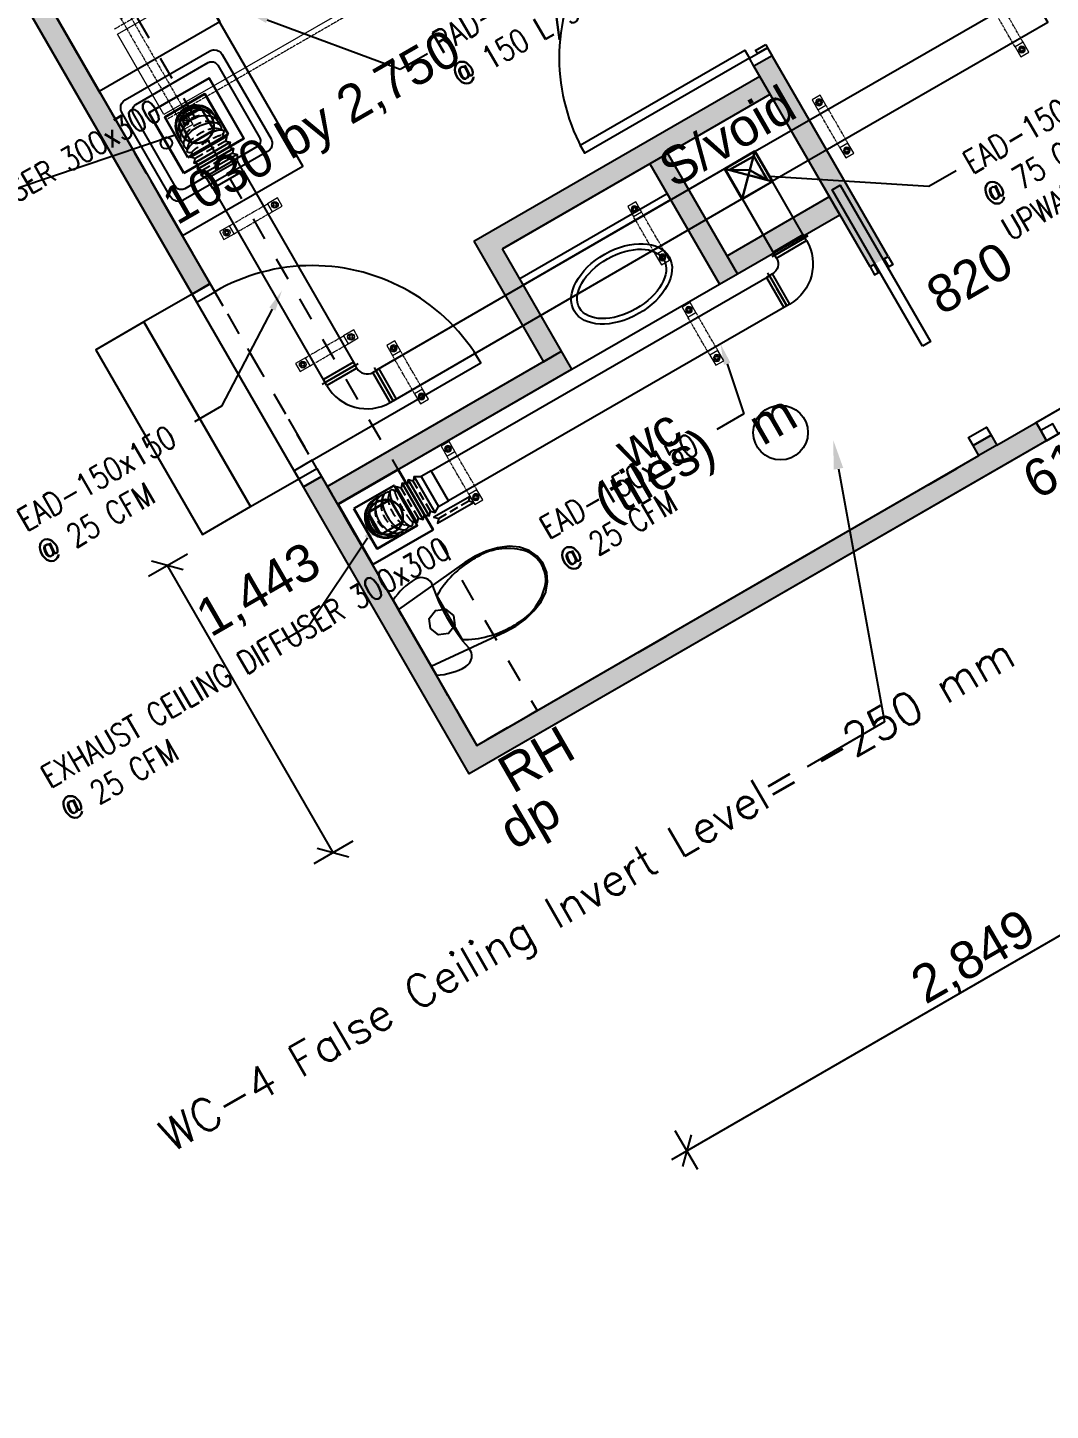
# Model space of a CAD drawing. Header units: millimetres. Extents: x -32670 to 167061, y -51554 to 64441.
# Drawn here: x 9267 to 13677, y 3661 to 9626 of the extents above; entities that cross this region are included whole.
import ezdxf
from ezdxf import colors
from ezdxf.entities.mleader import LeaderData, LeaderLine
from ezdxf.math import Vec2, Vec3

# ---------------------------------------------------------------- set-up
doc = ezdxf.new("R2010")
doc.units = ezdxf.units.MM
for name, pattern in [('CENTER', [16, 10, -2, 2, -2]), ('HIDDEN', [3, 2, -1]), ('HIDDEN2', [1.5, 1, -0.5])]:
    doc.linetypes.add(name, pattern=pattern)
doc.layers.get('0').update_dxf_attribs({"color": 252})
for name, color, linetype, lineweight in [('M-HVAC-EQPM.', 1, 'Continuous', 30), ('M-HVAC-RDFF', 204, 'Continuous', 25), ('M-HVAC-RETN-DUCT', 6, 'Continuous', 9), ('M-HVAC-SHAFT', 34, 'Continuous', 30), ('M-HVAC-SPRT', 8, 'Continuous', 9)]:
    doc.layers.add(name, color=color, linetype=linetype, lineweight=lineweight)
for name, color, linetype in [('M-HVAC-EXHAUST DUCT', 3, 'Continuous'), ('M-HVAC-TEXT', 4, 'Continuous'), ('PDF_Text', 252, 'Continuous')]:
    doc.layers.add(name, color=color, linetype=linetype)
doc.styles.add('18_100', font='romans.shx', dxfattribs={"width": 0.8})
doc.styles.add('PDF Arial', font='arial.ttf')

# ---------------------------------------------------------------- blocks, each defined once
blk = doc.blocks.new('A$C3C9D6D7A')
at = {"layer": 'PDF_Text'}
for points in [[(-30061.4, -280.2), (-27956.4, -3926.2), (-28034.4, -3971.2), (-30139.4, -325.2)], [(-25533.4, -2943), (-25033.1, -3808.8), (-25111, -3853.8), (-25611.4, -2988)], [(-25541.1, -3109.2), (-26696.4, -3776.2), (-26819.3, -3743.3), (-25586.3, -3031.4)], [(-25093.7, -3843.8), (-25050.4, -3818.8), (-25460.4, -3108.7), (-25503.7, -3133.7)], [(-25982.7, -3364.2), (-25682.7, -3883.7), (-25760.6, -3928.7), (-26060.7, -3409.2)], [(-25241, -3628.7), (-25682.7, -3883.7), (-25727.7, -3805.8), (-25286.1, -3550.9)], [(-26696.4, -3776.2), (-26441.4, -4217.9), (-26519.3, -4262.9), (-26819.3, -3743.3)], [(-26396.4, -4295.8), (-27407, -4879.3), (-27452.1, -4801.4), (-26441.4, -4217.9)], [(-26806.3, -5918.2), (-24394.4, -4525.6), (-24349.4, -4603.6), (-26839.3, -6041.1)], [(-24588.2, -4579.8), (-24563.4, -4622.9), (-24641.3, -4667.9), (-24666.2, -4624.8)], [(-27476.4, -4757.7), (-26806.3, -5918.2), (-26839.3, -6041.1), (-27554.3, -4802.7)]]:
    blk.add_hatch(color=256, dxfattribs=at).paths.add_polyline_path(points)
for p, q in [((-25033.3, -3809), (-25533.4, -2943)), ((-26819.3, -3743.3), (-25586.1, -3031.2)), ((-25111, -3853.8), (-25611.4, -2988)), ((-26696.4, -3776.2), (-25541.1, -3109.2)), ((-25241, -3628.7), (-25466, -3239.1)), ((-25682.7, -3883.7), (-25982.7, -3364.2)), ((-25727.7, -3805.8), (-25286, -3550.8)), ((-25682.7, -3883.7), (-25241, -3628.7)), ((-26396.4, -4295.8), (-26621.4, -3906.1)), ((-26396.4, -4295.8), (-25760.6, -3928.7)), ((-27452.1, -4801.4), (-26441.4, -4217.9)), ((-27407, -4879.3), (-26396.4, -4295.8)), ((-27426.5, -6380.1), (-28141.4, -5141.7))]:
    blk.add_line(p, q, dxfattribs=at)
for points in [[(-14080.2, 12618.7), (-10090.6, 5708.7), (-6190.3, 5708.7), (-6190, 4148.7), (-9190, 4148.7), (-16759.1, -221.3), (-17564.1, 1173), (-20075.2, -276.8), (-19270.2, -1671.1), (-26839.3, -6041.1), (-31729.3, 2428.8), (-25433.3, 6063.8), (-26033.3, 7103), (-25955.4, 7148), (-26880.4, 8750.2), (-21979.1, 11580), (-21054.1, 9977.9), (-20976.2, 10022.9), (-20376.1, 8983.6)], [(-29281.1, -1631.8), (-28076.1, -3719), (-27556.5, -3419), (-28761.5, -1331.8)], [(-28215.5, -2277.5), (-27915.5, -2797.1), (-28435.1, -3097.1), (-28735.1, -2577.5)], [(-26361.5, -3328.7), (-25651.4, -2918.7), (-25631.4, -2953.4), (-26341.5, -3363.4)], [(-25553.4, -2908.4), (-25533.4, -2943), (-25611.4, -2988), (-25631.4, -2953.4)], [(-25560.9, -2895.4), (-25553.4, -2908.4), (-25596.7, -2933.4), (-25604.2, -2920.4)], [(-24884.4, -4196.4), (-25274.4, -3520.9), (-25239.7, -3500.9), (-24849.7, -4176.4)], [(-25033.1, -3808.8), (-25013.1, -3843.5), (-25030.4, -3853.5), (-25050.4, -3818.8)], [(-25111, -3853.8), (-25091, -3888.5), (-25073.7, -3878.5), (-25093.7, -3843.8)], [(-28034.4, -3971.2), (-28014.4, -4005.9), (-27936.4, -3960.9), (-27956.4, -3926.2)], [(-27574.4, -4768), (-28034.4, -3971.2), (-28242.2, -4091.2), (-27782.2, -4888)], [(-27782.2, -4888), (-28242.2, -4091.2), (-28450.1, -4211.2), (-27990.1, -5008)], [(-24394.4, -4525.6), (-23866.1, -4220.6), (-23846.1, -4255.3), (-23821.1, -4298.6), (-23846.1, -4255.3), (-23898.1, -4285.3), (-23873.1, -4328.6), (-23821.1, -4298.6), (-24349.4, -4603.6), (-24297.4, -4573.6), (-24322.4, -4530.3), (-24374.4, -4560.3), (-24349.4, -4603.6), (-24374.4, -4560.3)], [(-24666.2, -4624.8), (-24686.2, -4590.1), (-24608.3, -4545.1), (-24588.3, -4579.8)], [(-24641.2, -4668.1), (-24666.2, -4624.8), (-24588.3, -4579.8), (-24563.3, -4623.1)], [(-27496.4, -4723), (-27516.4, -4688.3), (-27594.4, -4733.3), (-27574.4, -4768)], [(-27554.3, -4802.7), (-27574.3, -4768), (-27496.4, -4723), (-27476.4, -4757.7)], [(-26597, -5373.8), (-26560.2, -5338.2), (-26529, -5298.2), (-26509.6, -5257.5), (-26501.4, -5214.6), (-26505, -5172.4), (-26520.2, -5133.8), (-26546.1, -5101.3), (-26580.8, -5077.1), (-26622, -5062.8), (-26667, -5059.2), (-26717.2, -5066.2), (-26766.5, -5080.3), (-26813.7, -5101.3), (-26857.7, -5128.5), (-27144.9, -5331.7), (-27004, -5575.9), (-26684.3, -5428.7), (-26638.8, -5404.2)], [(-26981.1, -5615.5), (-26964.4, -5614.1), (-26948, -5611.8), (-26931.6, -5608.5), (-26915.5, -5604.2), (-26899.7, -5599), (-26884.2, -5592.8), (-26869.1, -5585.8), (-26854.4, -5577.9), (-26845.1, -5571), (-26837.5, -5562.3), (-26832, -5552), (-26828.8, -5540.9), (-26828.3, -5529.3), (-26830.2, -5517.8), (-26834.7, -5507.1), (-26841.3, -5497.6), (-26866.4, -5467.8), (-26889.9, -5436.9), (-26911.8, -5404.8), (-26932, -5371.6), (-26950.6, -5337.4), (-26967.5, -5302.4), (-26982.6, -5266.6), (-26995.8, -5230), (-27000.7, -5219.5), (-27007.8, -5210.3), (-27016.7, -5202.8), (-27027.1, -5197.6), (-27038.3, -5194.7), (-27049.9, -5194.3), (-27061.3, -5196.5), (-27071.9, -5201.2), (-27086.1, -5209.9), (-27099.7, -5219.5), (-27112.8, -5229.9), (-27125.2, -5241), (-27137, -5252.8), (-27148, -5265.2), (-27158.3, -5278.4), (-27167.8, -5292)], [(-26907.4, -5357.4), (-26901.7, -5400.6), (-26928.3, -5435.2), (-26971.5, -5440.9), (-27006.1, -5414.4), (-27011.8, -5371.1), (-26985.3, -5336.5), (-26942, -5330.8)]]:
    blk.add_lwpolyline(points, close=True, dxfattribs=at)
for points in [[(-25965.8, -7704), (-25900.8, -7666.5), (-23411, -6229), (-22882.7, -5924), (-21349.8, -5039), (-20821.5, -4734), (-18331.7, -3296.5), (-15820.6, -1846.7), (-13308.9, -396.6), (-12780.6, -91.6), (-10269.1, 1358.5), (-9740.8, 1663.5), (-8251.3, 2522.9)], [(-30139.4, -325.2), (-28034.4, -3971.2), (-27957, -3926.6), (-28211.4, -3484.6)], [(-28256.4, -3406.7), (-29266.2, -1657.5), (-27023.2, -362.5)], [(-28271.8, -2780), (-28221.8, -2866.6)], [(-28531.1, -2930.8), (-28581.1, -2844.2)], [(-28519.1, -2953), (-28448.6, -3075.2)], [(-28171.8, -2953.2), (-28121.8, -3039.8)], [(-28431.1, -3104.1), (-28481.1, -3017.4)], [(-28071.8, -3126.4), (-28021.8, -3213)], [(-28331.1, -3277.3), (-28381.1, -3190.7)], [(-27547.6, -3193), (-27547.6, -3193)], [(-28342.7, -3258.5), (-28272.2, -3380.7)], [(-27567.3, -3239), (-27567.3, -3239)], [(-27971.8, -3299.6), (-27921.8, -3386.2)], [(-28231.1, -3450.5), (-28281.1, -3363.9)], [(-26060.7, -3409.2), (-26696.4, -3776.2)], [(-26060.7, -3409.2), (-25760.6, -3928.7), (-25682.7, -3883.7)], [(-27871.8, -3472.8), (-27821.8, -3559.4)], [(-28131.1, -3623.7), (-28181.1, -3537.1)], [(-28166.3, -3564), (-27901.7, -4022.3)], [(-25985.7, -3539.1), (-26621.4, -3906.1)], [(-25970.7, -3565), (-26490.5, -3865.2)], [(-26086.6, -3632), (-26606.4, -3932.1)], [(-27771.8, -3646), (-27721.8, -3732.6)], [(-28031.1, -3796.9), (-28081.1, -3710.3)], [(-26819.3, -3743.3), (-26519.3, -4262.9), (-26441.4, -4217.9), (-26696.4, -3776.2)], [(-27671.8, -3819.2), (-27621.8, -3905.8)], [(-27931, -3970.1), (-27981, -3883.5)], [(-27571.8, -3992.4), (-27521.8, -4079)], [(-27831, -4143.3), (-27881, -4056.7)], [(-27471.8, -4165.6), (-27421.8, -4252.2)], [(-27795.9, -4205.6), (-27725.3, -4327.8)], [(-27731.1, -4316.5), (-27781.1, -4229.9)], [(-27371.8, -4338.8), (-27321.8, -4425.4)], [(-24553.3, -4617.4), (-24095.1, -4352.8)], [(-27631.1, -4489.7), (-27681.1, -4403.1)], [(-27619.5, -4511.1), (-27548.9, -4633.3)], [(-24563.3, -4623.1), (-24394.4, -4525.6), (-24374.4, -4560.3), (-24349.4, -4603.6), (-26839.3, -6041.1), (-27554.3, -4802.7), (-27476.4, -4757.7), (-26806.3, -5918.2), (-24641.2, -4668.1)], [(-27271.8, -4512), (-27221.8, -4598.6)], [(-27531.1, -4662.9), (-27581.1, -4576.3)], [(-27171.8, -4685.2), (-27121.8, -4771.8)], [(-27431.1, -4836.1), (-27481.1, -4749.5)], [(-24858.8, -4793.8), (-24736.6, -4723.2)], [(-27071.8, -4858.4), (-27021.8, -4945)], [(-27331.1, -5009.3), (-27381.1, -4922.7)], [(-25164.4, -4970.2), (-25042.2, -4899.6)], [(-26971.8, -5031.6), (-26921.8, -5118.2)], [(-28222.6, -5188.6), (-28054.8, -5091.7)], [(-28073.1, -5160), (-28209.7, -5123.4)], [(-27231.1, -5182.5), (-27281.1, -5095.9)], [(-25805.9, -5340.6), (-25347.7, -5076)], [(-26871.8, -5204.8), (-26821.8, -5291.4)], [(-27131.1, -5355.7), (-27181.1, -5269.1)], [(-26771.8, -5378), (-26721.8, -5464.6)], [(-27031.1, -5528.9), (-27081.1, -5442.3)], [(-27072.7, -5458.2), (-27002.1, -5580.4)], [(-26111.5, -5517), (-25989.3, -5446.4)], [(-26671.8, -5551.2), (-26621.8, -5637.8)], [(-26931.1, -5702.1), (-26981.1, -5615.5)], [(-26417, -5693.4), (-26294.8, -5622.8)], [(-26571.8, -5724.4), (-26546.5, -5768.2), (-26589.3, -5792.9)], [(-26896.3, -5763.7), (-26806.9, -5918.5), (-26600.3, -5799.2)], [(-26831.1, -5875.3), (-26881.1, -5788.7)], [(-26675.9, -5842.9), (-26762.5, -5892.9)], [(-27507.7, -6427), (-27339.9, -6330.1)], [(-27494.8, -6361.8), (-27358.2, -6398.4)], [(-25854, -7747.7), (-25950.8, -7579.9)], [(-25882.5, -7598.2), (-25919.1, -7734.8)]]:
    blk.add_lwpolyline(points, dxfattribs=at)
for points in [[(-27694.3, -3301.6, -0.130995), (-27689, -3321.6, -0.26909), (-27709, -3356.2), (-28072.7, -3566.2, -0.134321), (-28092.7, -3571.6, -0.26909), (-28127.3, -3551.6), (-28337.3, -3187.9, -0.130826), (-28342.7, -3167.9, -0.267572), (-28322.7, -3133.2), (-27959, -2923.2, -0.130995), (-27939, -2917.9, -0.267572), (-27904.3, -2937.9)], [(-27744, -3295.6, -0.133251), (-27739.9, -3310.6, -0.265289), (-27754.9, -3336.6), (-28066.7, -3516.6, -0.130083), (-28081.7, -3520.6, -0.267453), (-28107.7, -3505.6), (-28287.7, -3193.9, -0.128841), (-28291.7, -3178.9, -0.269952), (-28276.7, -3152.9), (-27964.9, -2972.9, -0.135998), (-27949.9, -2968.9, -0.26948), (-27924, -2983.9)]]:
    blk.add_lwpolyline(points, format="xyb", close=True, dxfattribs=at)
for points in [[(-27516.4, -4688.3), (-26789, -4268.3, 0.26799), (-27516.4, -3848.3, 0.131626), (-27936.4, -3960.9)], [(-26591.5, -5081.3, 0.214439), (-26801.1, -5102.6, 0.015613), (-26813.4, -5110.2, 0.007499), (-26822.1, -5115.1, 0.133041), (-26979, -5272.9), (-26924.6, -5367.3), (-26870.2, -5461.6, 0.13335), (-26654.9, -5404.6, 0.007497), (-26646.3, -5399.5, 0.010628), (-26633.7, -5392.7, 0.214406), (-26510.4, -5221.8, 0.15744), (-26527.7, -5138.1, 0.157998), (-26591.5, -5081.3)]]:
    blk.add_lwpolyline(points, format="xyb", dxfattribs=at)
for centre, radius in [((-28145.7, -3319.7), 25), ((-25496.7, -4568.8), 117.9)]:
    blk.add_circle(centre, radius, dxfattribs=at)
for centre, radius, start, end in [((-25631.4, -2953.4), 820.1, 120.00358, 180.00056), ((-25631.5, -2953.3), 820, 180.00428, 210.00637)]:
    blk.add_arc(centre, radius, start, end, dxfattribs=at)
for major_axis, ratio in [((204.6, 116.7), 0.627435), ((181.7, 103.7), 0.593848)]:
    blk.add_ellipse((-26182.1, -3927.3), major_axis=major_axis, ratio=ratio, dxfattribs=at)
at = {"layer": 'PDF_Text', "attachment_point": 7, "rotation": 30.00035, "style": 'PDF Arial'}
for s, insert, char_height in [('1030 by 2,750', (-28076.1, -3719), 161.691), (' S/void', (-26011.9, -3550.6), 161.69), ('820', (-24803.1, -4067.6), 161.69), ('618 by 2,400', (-24365.4, -4903.3), 161.691), ('m', (-25573.8, -4628.3), 161.7), ('wc', (-26146.3, -4733.9), 161.69), ('(tiles)', (-26216.7, -4997.3), 161.69), ('1,443', (-27940.1, -5480.4), 161.69), ('RH', (-26651.9, -6128.9), 161.69), ('dp', (-26623.2, -6413.7), 161.69), ('2,849', (-24856.6, -7063.6), 161.69)]:
    blk.add_mtext(s, dxfattribs=dict(at, insert=insert, char_height=char_height))
blk = doc.blocks.new('STATIC_100042')
at = {"color": 8, "linetype": 'HIDDEN', "ltscale": 0.5}
for p, q in [((0, 225), (-1173.2, 225)), ((0, -225), (-1173.2, -225))]:
    blk.add_line(p, q, dxfattribs=at)
blk.add_lwpolyline([(0, 200), (-1173.2, 200), (-1173.2, -200), (0, -200)], close=True)
blk = doc.blocks.new('STATIC_100044')
at = {"color": 253, "linetype": 'CENTER'}
for p, q in [((0, 20), (500, 20)), ((0, -20), (500, -20))]:
    blk.add_line(p, q, dxfattribs=at)
for points in [[(-50, -20), (0, -20), (0, 20), (-50, 20)], [(-15.5, 5.5), (-25, 11), (-34.5, 5.5), (-34.5, -5.5), (-25, -11), (-15.5, -5.5)], [(500, -20), (550, -20), (550, 20), (500, 20)], [(534.5, 5.5), (525, 11), (515.5, 5.5), (515.5, -5.5), (525, -11), (534.5, -5.5)]]:
    blk.add_lwpolyline(points, close=True)
at = {"color": 253}
for centre, radius in [((-25, 0), 14.5), ((-25, 0), 6), ((525, 0), 14.5), ((525, 0), 6)]:
    blk.add_circle(centre, radius, dxfattribs=at)
blk = doc.blocks.new('STATIC_100070')
blk.add_lwpolyline([(-150, -150), (150, -150), (150, 150), (-150, 150)], close=True)
blk.add_lwpolyline([(-150, -150), (150, -150), (150, 150), (-150, 150)], close=True)
at = {"color": 251}
for points in [[(-100, -100), (100, -100), (100, 100), (-100, 100)], [(-55, -55), (55, -55), (55, 55), (-55, 55)]]:
    blk.add_lwpolyline(points, close=True, dxfattribs=at)
at = {"ltscale": 0.5}
blk.add_circle((0, 0), 75, dxfattribs=at)
at = {"layer": 'M-HVAC-RDFF', "color": 251}
for points in [[(0, 636.3, 0, 0, 0), (0, 538.1, 0, 0, 0), (40, 538.1, 0, 0, 0), (-40, 458.1, 0, 0, 0), (0, 458.1, 0, 0, 0), (0, 360, 80, 0, 0), (0, 200, 0, 0, 0)], [(-636.3, 0, 0, 0, 0), (-538.1, 0, 0, 0, 0), (-538.1, -40, 0, 0, 0), (-458.1, 40, 0, 0, 0), (-458.1, 0, 0, 0, 0), (-360, 0, 80, 0, 0), (-200, 0, 0, 0, 0)], [(636.3, 0, 0, 0, 0), (538.1, 0, 0, 0, 0), (538.1, -40, 0, 0, 0), (458.1, 40, 0, 0, 0), (458.1, 0, 0, 0, 0), (360, 0, 80, 0, 0), (200, 0, 0, 0, 0)], [(0, -636.3, 0, 0, 0), (0, -538.1, 0, 0, 0), (40, -538.1, 0, 0, 0), (-40, -458.1, 0, 0, 0), (0, -458.1, 0, 0, 0), (0, -360, 80, 0, 0), (0, -200, 0, 0, 0)]]:
    blk.add_lwpolyline(points, format="xyseb", dxfattribs=at)
blk = doc.blocks.new('STATIC_100071')
at = {"color": 8}
for p, q in [((-0.6, -0.5), (-0.5, -0.333)), ((0.6, -0.5), (0.5, -0.333))]:
    blk.add_line(p, q, dxfattribs=at)
at = {"color": 9, "linetype": 'HIDDEN2', "ltscale": 0.25}
for p, q in [((0.5, -0.6), (-0.5, -0.6)), ((-0.5, -1.193), (-0.6, -1.1)), ((0.5, -0.8), (-0.5, -0.8)), ((0.5, -0.8), (-0.5, -0.8)), ((0.5, -1), (-0.5, -1)), ((0.5, -1.193), (0.6, -1.1)), ((-0.58, -1.321), (-0.478, -1.429)), ((-0.428, -1.689), (-0.533, -1.588)), ((0.428, -1.689), (0.533, -1.588)), ((0.58, -1.321), (0.478, -1.429))]:
    blk.add_line(p, q, dxfattribs=at)
at = {"linetype": 'Continuous'}
blk.add_lwpolyline([(0.5, -0.333), (0.5, 0), (-0.5, 0), (-0.5, -0.333)], close=True, dxfattribs=at)
at = {"color": 8}
for points in [[(0.6, -0.7), (0.5, -0.6), (0.6, -0.5), (-0.6, -0.5), (-0.5, -0.6), (-0.6, -0.7)], [(0.6, -0.9), (0.5, -0.8), (0.6, -0.7), (-0.6, -0.7), (-0.5, -0.8), (-0.6, -0.9)], [(0.6, -0.9), (0.5, -0.8), (0.6, -0.7), (-0.6, -0.7), (-0.5, -0.8), (-0.6, -0.9)], [(0.6, -1.1), (0.5, -1), (0.6, -0.9), (-0.6, -0.9), (-0.5, -1), (-0.6, -1.1)]]:
    blk.add_lwpolyline(points, close=True, dxfattribs=at)
at = {"color": 9, "linetype": 'HIDDEN2', "ltscale": 0.25}
blk.add_circle((0, -1.8), 0.5, dxfattribs=at)
at = {"color": 8}
blk.add_arc((0, -1.8), 0.6, 178.3061, 1.6939, dxfattribs=at)
for centre, ratio, start_param, end_param in [((0, -1.281), 0.258918, 2.557037, 6.868306), ((0, -1.45), 0.500191, 2.773878, 6.6509), ((0, -1.595), 0.707377, 2.940063, 6.484715), ((0, -1.707), 0.864709, 3.022282, 6.402496), ((0, -1.776), 0.966294, 3.078773, 6.346005)]:
    blk.add_ellipse(centre, major_axis=(0.6, 0), ratio=ratio, start_param=start_param, end_param=end_param, dxfattribs=at)
at = {"color": 9, "linetype": 'HIDDEN2', "ltscale": 0.25}
for centre, major_axis, ratio, start_param, end_param in [((0, -1.193), (-0.5, 0), 0.127977, 0, 3.141593), ((0, -1.373), (0.5, 0), 0.375208, 3.442351, 5.982427), ((0, -1.535), (0.5, 0), 0.59687, 3.686977, 5.737801), ((0, -1.666), (0.5, 0), 0.777856, 3.888168, 5.53661)]:
    blk.add_ellipse(centre, major_axis=major_axis, ratio=ratio, start_param=start_param, end_param=end_param, dxfattribs=at)
blk = doc.blocks.new('STATIC_100072')
blk.add_lwpolyline([(0, 75), (-966.9, 75), (-966.9, -75), (0, -75)], close=True)
blk = doc.blocks.new('STATIC_100073')
at = {"color": 8}
for p, q in [((-160, 130), (-160, 430)), ((-100, 430), (-100, 130)), ((0, 30), (300, 30)), ((0, -30), (300, -30))]:
    blk.add_line(p, q, dxfattribs=at)
for p, q in [((-100, 430), (-160, 430)), ((-100, 130), (-160, 130)), ((0, 30), (0, -30)), ((300, 30), (300, -30)), ((330, 0), (-30, 0))]:
    blk.add_line(p, q)
blk.add_lwpolyline([(-130, 100), (-130, 130), (-130, 430), (-130, 260)])
for radius, end in [(400, 450), (100, 90)]:
    blk.add_arc((-100, 30), radius, 360, end)
blk = doc.blocks.new('STATIC_100074')
blk.add_lwpolyline([(0, 75), (-1737.8, 75), (-1737.8, -75), (0, -75)], close=True)
blk = doc.blocks.new('STATIC_100079')
blk.add_lwpolyline([(0, 75), (-1370.3, 75), (-1370.3, -75), (0, -75)], close=True)
blk = doc.blocks.new('STATIC_100080')
blk.add_lwpolyline([(-150, -150), (150, -150), (150, 150), (-150, 150)], close=True)
blk.add_lwpolyline([(-150, -150), (150, -150), (150, 150), (-150, 150)], close=True)
at = {"color": 251}
for points in [[(-100, -100), (100, -100), (100, 100), (-100, 100)], [(-55, -55), (55, -55), (55, 55), (-55, 55)]]:
    blk.add_lwpolyline(points, close=True, dxfattribs=at)
at = {"ltscale": 0.5}
blk.add_circle((0, 0), 75, dxfattribs=at)
at = {"layer": 'M-HVAC-RDFF', "color": 251}
for points in [[(0, 636.3, 0, 0, 0), (0, 538.1, 0, 0, 0), (40, 538.1, 0, 0, 0), (-40, 458.1, 0, 0, 0), (0, 458.1, 0, 0, 0), (0, 360, 80, 0, 0), (0, 200, 0, 0, 0)], [(-636.3, 0, 0, 0, 0), (-538.1, 0, 0, 0, 0), (-538.1, -40, 0, 0, 0), (-458.1, 40, 0, 0, 0), (-458.1, 0, 0, 0, 0), (-360, 0, 80, 0, 0), (-200, 0, 0, 0, 0)], [(636.3, 0, 0, 0, 0), (538.1, 0, 0, 0, 0), (538.1, -40, 0, 0, 0), (458.1, 40, 0, 0, 0), (458.1, 0, 0, 0, 0), (360, 0, 80, 0, 0), (200, 0, 0, 0, 0)], [(0, -636.3, 0, 0, 0), (0, -538.1, 0, 0, 0), (40, -538.1, 0, 0, 0), (-40, -458.1, 0, 0, 0), (0, -458.1, 0, 0, 0), (0, -360, 80, 0, 0), (0, -200, 0, 0, 0)]]:
    blk.add_lwpolyline(points, format="xyseb", dxfattribs=at)
blk = doc.blocks.new('STATIC_100081')
at = {"color": 9, "linetype": 'HIDDEN2', "ltscale": 0.25}
for p, q in [((-1.689, 0.428), (-1.588, 0.533)), ((-1.321, 0.58), (-1.429, 0.478)), ((-1.193, 0.5), (-1.1, 0.6)), ((-1, -0.5), (-1, 0.5)), ((-0.8, -0.5), (-0.8, 0.5)), ((-0.6, -0.5), (-0.6, 0.5)), ((-1.689, -0.428), (-1.588, -0.533)), ((-1.321, -0.58), (-1.429, -0.478)), ((-1.193, -0.5), (-1.1, -0.6)), ((0.5, -0.8), (-0.5, -0.8))]:
    blk.add_line(p, q, dxfattribs=at)
at = {"color": 8}
for p, q in [((-0.5, 0.6), (-0.333, 0.5)), ((-0.5, -0.6), (-0.333, -0.5))]:
    blk.add_line(p, q, dxfattribs=at)
for points in [[(-1.1, -0.6), (-1, -0.5), (-0.9, -0.6), (-0.9, 0.6), (-1, 0.5), (-1.1, 0.6)], [(-0.9, -0.6), (-0.8, -0.5), (-0.7, -0.6), (-0.7, 0.6), (-0.8, 0.5), (-0.9, 0.6)], [(-0.7, -0.6), (-0.6, -0.5), (-0.5, -0.6), (-0.5, 0.6), (-0.6, 0.5), (-0.7, 0.6)], [(0.6, -0.9), (0.5, -0.8), (0.6, -0.7), (-0.6, -0.7), (-0.5, -0.8), (-0.6, -0.9)]]:
    blk.add_lwpolyline(points, close=True, dxfattribs=at)
at = {"linetype": 'Continuous'}
blk.add_lwpolyline([(-0.333, -0.5), (0, -0.5), (0, 0.5), (-0.333, 0.5)], close=True, dxfattribs=at)
at = {"color": 9, "linetype": 'HIDDEN2', "ltscale": 0.25}
blk.add_circle((-1.8, 0), 0.5, dxfattribs=at)
at = {"color": 8}
blk.add_arc((-1.8, 0), 0.6, 88.3061, 271.6939, dxfattribs=at)
for centre, ratio, start_param, end_param in [((-1.776, 0), 0.966294, 3.078773, 6.346005), ((-1.707, 0), 0.864709, 3.022282, 6.402496), ((-1.595, 0), 0.707377, 2.940063, 6.484715), ((-1.45, 0), 0.500191, 2.773878, 6.6509), ((-1.281, 0), 0.258918, 2.557037, 6.868306)]:
    blk.add_ellipse(centre, major_axis=(0, -0.6), ratio=ratio, start_param=start_param, end_param=end_param, dxfattribs=at)
at = {"color": 9, "linetype": 'HIDDEN2', "ltscale": 0.25}
for centre, major_axis, ratio, start_param, end_param in [((-1.535, 0), (0, -0.5), 0.59687, 3.686977, 5.737801), ((-1.373, 0), (0, -0.5), 0.375208, 3.442351, 5.982427), ((-1.193, 0), (0, 0.5), 0.127977, 0, 3.141593), ((-1.666, 0), (0, -0.5), 0.777856, 3.888168, 5.53661)]:
    blk.add_ellipse(centre, major_axis=major_axis, ratio=ratio, start_param=start_param, end_param=end_param, dxfattribs=at)
blk = doc.blocks.new('STATIC_100082')
blk.add_lwpolyline([(0, 75), (-279.3, 75), (-279.3, -75), (0, -75)], close=True)
blk = doc.blocks.new('STATIC_100083')
blk.add_lwpolyline([(0, 75), (-1683.9, 75), (-1683.9, -75), (0, -75)], close=True)
blk = doc.blocks.new('STATIC_100084')
at = {"color": 8}
for p, q in [((-160, 130), (-160, 430)), ((-100, 430), (-100, 130)), ((0, 30), (300, 30)), ((0, -30), (300, -30))]:
    blk.add_line(p, q, dxfattribs=at)
for p, q in [((-100, 430), (-160, 430)), ((-100, 130), (-160, 130)), ((0, 30), (0, -30)), ((300, 30), (300, -30)), ((330, 0), (-30, 0))]:
    blk.add_line(p, q)
blk.add_lwpolyline([(-130, 100), (-130, 130), (-130, 430), (-130, 260)])
for radius, end in [(400, 450), (100, 90)]:
    blk.add_arc((-100, 30), radius, 360, end)
blk = doc.blocks.new('STATIC_100085')
at = {"color": 8}
for p, q in [((0, 75), (150, -75)), ((150, 75), (0, -75))]:
    blk.add_line(p, q, dxfattribs=at)
blk.add_lwpolyline([(150, -75), (0, -75), (0, 75), (150, 75)], close=True)
blk.add_lwpolyline([(60.1, 14.9), (15, -60), (15, 60), (135, 60)], close=True, dxfattribs=at)
blk = doc.blocks.new('STATIC_100213')
at = {"color": 253, "linetype": 'CENTER'}
for p, q in [((-17.3, -10.1), (-113.4, 153.9)), ((17.3, 10.1), (-78.9, 174.1)), ((-1052.5, -617), (-1148.6, -453)), ((-1017.9, -596.8), (-1114.1, -432.8))]:
    blk.add_line(p, q, dxfattribs=at)
for points in [[(-113.4, 153.9), (-138.7, 197), (-104.2, 217.2), (-78.9, 174.1)], [(-108.9, 196.5), (-99.3, 191.1), (-99.3, 180.1), (-108.7, 174.6), (-118.3, 180), (-118.3, 191)], [(8, -53.2), (-17.3, -10.1), (17.3, 10.1), (42.5, -33)], [(12.6, -10.6), (22.1, -16), (22.2, -27), (12.7, -32.5), (3.2, -27.1), (3.1, -16.1)], [(-1148.6, -453), (-1173.9, -409.9), (-1139.4, -389.7), (-1114.1, -432.8)], [(-1144.1, -410.4), (-1134.5, -415.8), (-1134.4, -426.8), (-1143.9, -432.3), (-1153.5, -426.9), (-1153.5, -415.9)], [(-1027.2, -660.2), (-1052.5, -617), (-1017.9, -596.8), (-992.7, -639.9)], [(-1022.6, -617.5), (-1013.1, -622.9), (-1013, -633.9), (-1022.5, -639.5), (-1032, -634.1), (-1032.1, -623.1)]]:
    blk.add_lwpolyline(points, close=True)
at = {"color": 253}
for centre, radius in [((-108.8, 185.6), 14.5), ((-108.8, 185.6), 6), ((12.6, -21.6), 14.5), ((12.6, -21.6), 6), ((-1144, -421.4), 14.5), ((-1144, -421.4), 6), ((-1022.6, -628.5), 14.5), ((-1022.6, -628.5), 6)]:
    blk.add_circle(centre, radius, dxfattribs=at)
blk = doc.blocks.new('STATIC_100214')
at = {"color": 253, "linetype": 'CENTER'}
for p, q in [((-17.3, -10.1), (-113.4, 153.9)), ((17.3, 10.1), (-78.9, 174.1)), ((-1052.5, -617), (-1148.6, -453)), ((-1017.9, -596.8), (-1114.1, -432.8))]:
    blk.add_line(p, q, dxfattribs=at)
for points in [[(-113.4, 153.9), (-138.7, 197), (-104.2, 217.2), (-78.9, 174.1)], [(-108.9, 196.5), (-99.3, 191.1), (-99.3, 180.1), (-108.7, 174.6), (-118.3, 180), (-118.3, 191)], [(8, -53.2), (-17.3, -10.1), (17.3, 10.1), (42.5, -33)], [(12.6, -10.6), (22.1, -16), (22.2, -27), (12.7, -32.5), (3.2, -27.1), (3.1, -16.1)], [(-1148.6, -453), (-1173.9, -409.9), (-1139.4, -389.7), (-1114.1, -432.8)], [(-1144.1, -410.4), (-1134.5, -415.8), (-1134.4, -426.8), (-1143.9, -432.3), (-1153.5, -426.9), (-1153.5, -415.9)], [(-1027.2, -660.2), (-1052.5, -617), (-1017.9, -596.8), (-992.7, -639.9)], [(-1022.6, -617.5), (-1013.1, -622.9), (-1013, -633.9), (-1022.5, -639.5), (-1032, -634.1), (-1032.1, -623.1)]]:
    blk.add_lwpolyline(points, close=True)
at = {"color": 253}
for centre, radius in [((-108.8, 185.6), 14.5), ((-108.8, 185.6), 6), ((12.6, -21.6), 14.5), ((12.6, -21.6), 6), ((-1144, -421.4), 14.5), ((-1144, -421.4), 6), ((-1022.6, -628.5), 14.5), ((-1022.6, -628.5), 6)]:
    blk.add_circle(centre, radius, dxfattribs=at)
blk = doc.blocks.new('STATIC_100215')
at = {"color": 253, "linetype": 'CENTER'}
for p, q in [((-17.3, -10.1), (-113.4, 153.9)), ((17.3, 10.1), (-78.9, 174.1))]:
    blk.add_line(p, q, dxfattribs=at)
for points in [[(-113.4, 153.9), (-138.7, 197), (-104.2, 217.2), (-78.9, 174.1)], [(-108.9, 196.5), (-99.3, 191.1), (-99.3, 180.1), (-108.7, 174.6), (-118.3, 180), (-118.3, 191)], [(8, -53.2), (-17.3, -10.1), (17.3, 10.1), (42.5, -33)], [(12.6, -10.6), (22.1, -16), (22.2, -27), (12.7, -32.5), (3.2, -27.1), (3.1, -16.1)]]:
    blk.add_lwpolyline(points, close=True)
at = {"color": 253}
for centre, radius in [((-108.8, 185.6), 14.5), ((-108.8, 185.6), 6), ((12.6, -21.6), 14.5), ((12.6, -21.6), 6)]:
    blk.add_circle(centre, radius, dxfattribs=at)
blk = doc.blocks.new('STATIC_100217')
at = {"color": 253, "linetype": 'CENTER'}
for p, q in [((-17.3, -10.1), (-113.4, 153.9)), ((17.3, 10.1), (-78.9, 174.1))]:
    blk.add_line(p, q, dxfattribs=at)
for points in [[(-78.9, 174.1), (-104.2, 217.2), (-138.7, 197), (-113.4, 153.9)], [(-118.3, 191), (-118.3, 180), (-108.7, 174.6), (-99.3, 180.1), (-99.3, 191.1), (-108.9, 196.5)], [(42.5, -33), (17.3, 10.1), (-17.3, -10.1), (8, -53.2)], [(3.1, -16.1), (3.2, -27.1), (12.7, -32.5), (22.2, -27), (22.1, -16), (12.6, -10.6)]]:
    blk.add_lwpolyline(points, close=True)
at = {"color": 253}
for centre, radius in [((-108.8, 185.6), 14.5), ((-108.8, 185.6), 6), ((12.6, -21.6), 14.5), ((12.6, -21.6), 6)]:
    blk.add_circle(centre, radius, dxfattribs=at)
blk = doc.blocks.new('STATIC_100218')
at = {"color": 253, "linetype": 'CENTER'}
for p, q in [((-17.3, -10.1), (-113.4, 153.9)), ((17.3, 10.1), (-78.9, 174.1))]:
    blk.add_line(p, q, dxfattribs=at)
for points in [[(-78.9, 174.1), (-104.2, 217.2), (-138.7, 197), (-113.4, 153.9)], [(-118.3, 191), (-118.3, 180), (-108.7, 174.6), (-99.3, 180.1), (-99.3, 191.1), (-108.9, 196.5)], [(42.5, -33), (17.3, 10.1), (-17.3, -10.1), (8, -53.2)], [(3.1, -16.1), (3.2, -27.1), (12.7, -32.5), (22.2, -27), (22.1, -16), (12.6, -10.6)]]:
    blk.add_lwpolyline(points, close=True)
at = {"color": 253}
for centre, radius in [((-108.8, 185.6), 14.5), ((-108.8, 185.6), 6), ((12.6, -21.6), 14.5), ((12.6, -21.6), 6)]:
    blk.add_circle(centre, radius, dxfattribs=at)
blk = doc.blocks.new('STATIC_100219')
at = {"color": 253, "linetype": 'CENTER'}
for p, q in [((-17.3, -10.1), (-113.4, 153.9)), ((17.3, 10.1), (-78.9, 174.1))]:
    blk.add_line(p, q, dxfattribs=at)
for points in [[(-113.4, 153.9), (-138.7, 197), (-104.2, 217.2), (-78.9, 174.1)], [(-108.9, 196.5), (-99.3, 191.1), (-99.3, 180.1), (-108.7, 174.6), (-118.3, 180), (-118.3, 191)], [(8, -53.2), (-17.3, -10.1), (17.3, 10.1), (42.5, -33)], [(12.6, -10.6), (22.1, -16), (22.2, -27), (12.7, -32.5), (3.2, -27.1), (3.1, -16.1)]]:
    blk.add_lwpolyline(points, close=True)
at = {"color": 253}
for centre, radius in [((-108.8, 185.6), 14.5), ((-108.8, 185.6), 6), ((12.6, -21.6), 14.5), ((12.6, -21.6), 6)]:
    blk.add_circle(centre, radius, dxfattribs=at)

msp = doc.modelspace()

# ---------------------------------------------------------------- linework, layer by layer
at = {"layer": 'PDF_Text'}
msp.add_lwpolyline([(23930.3, 25066.3), (27919.9, 18156.3), (31820.2, 18156.3), (31820.5, 16596.3), (28820.5, 16596.3), (21251.4, 12226.3), (20446.4, 13620.6), (17935.3, 12170.8), (18740.3, 10776.5), (11171.2, 6406.5), (6281.2, 14876.4), (12577.2, 18511.4), (11977.2, 19550.6), (12055.1, 19595.6), (11130.1, 21197.8), (16031.4, 24027.6), (16956.4, 22425.4), (17034.3, 22470.4), (17634.4, 21431.2)], close=True, dxfattribs=at)

# ---------------------------------------------------------------- block references
msp.add_blockref('A$C3C9D6D7A', (38010.6, 12447.6))
at = {"layer": 'M-HVAC-EQPM.', "rotation": 30.01346563919148}
msp.add_blockref('STATIC_100070', (9994.7, 9202.8), dxfattribs=at)
at = {"layer": 'M-HVAC-EQPM.', "xscale": -1, "rotation": 210.0134656391917}
msp.add_blockref('STATIC_100080', (10810.5, 7514.6), dxfattribs=at)
at = {"layer": 'M-HVAC-EXHAUST DUCT', "xscale": -1}
for name, p, rotation in [('STATIC_100079', (13629.1, 9712.3), 209.9647653361904), ('STATIC_100072', (10614.5, 8132.4), 119.9647653362005), ('STATIC_100083', (11044.3, 7649.6), 29.96476533619032)]:
    msp.add_blockref(name, p, dxfattribs=dict(at, rotation=rotation))
at = {"layer": 'M-HVAC-EXHAUST DUCT'}
for name, p, xscale, yscale, zscale, rotation in [('STATIC_100071', (10129.8, 8969), -149.9999999999963, 149.9999999999963, 149.9999999999963, 210.0134656391915), ('STATIC_100084', (12489.2, 8644.5), -0.5000000000000066, 0.5000000000000066, 0.5000000000000066, 210.1595665489056), ('STATIC_100073', (10679.5, 8169.8), 0.5000000000000066, 0.5000000000000066, 0.5000000000000066, 209.9647653354848), ('STATIC_100081', (11044.3, 7649.6), 149.9999999999963, 149.9999999999963, 149.9999999999963, 30.01346563919169)]:
    msp.add_blockref(name, p, dxfattribs=dict(at, xscale=xscale, yscale=yscale, zscale=zscale, rotation=rotation))
for name, p, rotation in [('STATIC_100074', (10805.9, 8081.1), 210.0621659421927), ('STATIC_100082', (12414.2, 8923.8), 120.0621659421827)]:
    msp.add_blockref(name, p, dxfattribs=dict(at, rotation=rotation))
at = {"layer": 'M-HVAC-RETN-DUCT', "xscale": -1, "rotation": 209.9647653362008}
msp.add_blockref('STATIC_100042', (10770.1, 10010.1), dxfattribs=at)
at = {"layer": 'M-HVAC-SHAFT', "xscale": -1, "rotation": 30.01346563919151}
msp.add_blockref('STATIC_100085', (12441, 9027.3), dxfattribs=at)
at = {"layer": 'M-HVAC-SPRT', "xscale": -1}
for name, p, rotation in [('STATIC_100044', (9686.5, 9673.9), 119.9647653362051), ('STATIC_100219', (13542.3, 9553.2), 60.38197022060127), ('STATIC_100215', (12787.3, 9117), 60.38197022060127), ('STATIC_100214', (10952.8, 8056.2), 60.38197022060127), ('STATIC_100213', (11187.1, 7622.3), 60.38197022060127)]:
    msp.add_blockref(name, p, dxfattribs=dict(at, rotation=rotation))
at = {"layer": 'M-HVAC-SPRT', "rotation": 269.5475604503692}
for name, p in [('STATIC_100218', (10146.8, 8753.8)), ('STATIC_100217', (10474.8, 8184.6))]:
    msp.add_blockref(name, p, dxfattribs=at)

# ---------------------------------------------------------------- leaders
at = {"layer": 'M-HVAC-TEXT'}
ml = msp.add_multileader_mtext('Standard', dxfattribs=at)
ml.set_content('EAD-150x150\\P@ 75 CFM\\PUPWARD TO ROOF LEVEL', color=256, style='18_100')
ml.set_leader_properties(color=45, linetype='ByLayer', lineweight=-1)
ml.build(insert=Vec2(0, 0))
ml.multileader.update_dxf_attribs({"dogleg_length": 2, "arrow_head_size": 90, "scale": 50})
ctx = ml.context
ctx.base_point, ctx.scale, ctx.char_height, ctx.arrow_head_size, ctx.landing_gap_size, ctx.plane_origin, ctx.plane_x_axis, ctx.plane_y_axis = Vec3(13271, 9009.8), 50, 100, 90, 50, Vec3(97923.3, 37230.3, 0), Vec3(0.866333, 0.499467), Vec3(-0.499467, 0.866333)
notes = []
notes.append((ctx, [(0, (1, 1, 0), (13153.8, 8942.2), (0.866333, 0.499467), 135.3, [(0, [(12376, 8989.8)], 0, [])])]))
ctx.mtext.insert, ctx.mtext.text_direction, ctx.mtext.rotation, ctx.mtext.width, ctx.mtext.flow_direction = Vec3(13289.4, 9078.1), Vec3(0.866333, 0.499467), 0.522984, 1524.81, 5
ml = msp.add_multileader_mtext('Standard', dxfattribs=at)
ml.set_content('{\\W1;\\C1;WC False Ceiling Invert Level= -200 mm}', color=256, style='18_100')
ml.set_leader_properties(color=45, linetype='ByLayer', lineweight=-1)
ml.build(insert=Vec2(0, 0))
ml.multileader.update_dxf_attribs({"has_text_frame": 1, "dogleg_length": 2, "arrow_head_size": 126, "scale": 50})
ctx = ml.context
ctx.base_point, ctx.scale, ctx.char_height, ctx.arrow_head_size, ctx.landing_gap_size, ctx.plane_origin, ctx.plane_x_axis, ctx.plane_y_axis = Vec3(57428.8, 12533.7, 0), 50, 140, 126, 70, Vec3(180498.8, -26906), Vec3(0.865908, -0.500204), Vec3(0.500204, 0.865908)
ctx.text_align_type = 1
notes.append((ctx, [(1, (1, 1, 0), (60026.2, 11033.2, 0), (-0.865908, 0.500204), 386.3, [(1, [(61229.9, 12109.3)], 0, [])])]))
ctx.mtext.insert, ctx.mtext.text_direction, ctx.mtext.rotation, ctx.mtext.width, ctx.mtext.defined_height, ctx.mtext.alignment, ctx.mtext.flow_direction = Vec3(58595.2, 11940.7, 0), Vec3(0.865908, -0.500204), 5.759352, 2521.171, 614.7, 2, 5
ml = msp.add_multileader_mtext('Standard', dxfattribs=at)
ml.set_content('FCU-WW-04', color=256, style='18_100')
ml.set_leader_properties(color=45, linetype='ByLayer', lineweight=-1)
ml.build(insert=Vec2(0, 0))
ml.multileader.update_dxf_attribs({"has_text_frame": 1, "dogleg_length": 2, "arrow_head_size": 90, "scale": 50})
ctx = ml.context
ctx.base_point, ctx.scale, ctx.char_height, ctx.arrow_head_size, ctx.landing_gap_size, ctx.plane_origin, ctx.plane_x_axis, ctx.plane_y_axis = Vec3(8013.6, 9314.8), 50, 100, 90, 50, Vec3(94925.5, 37414.5, 0), Vec3(0.866333, 0.499467), Vec3(-0.499467, 0.866333)
notes.append((ctx, [(1, (1, 1, 0), (8861.1, 9803.3), (-0.866333, -0.499467), 135.3, [(0, [(9615.9, 10058)], 0, [])])]))
ctx.mtext.insert, ctx.mtext.text_direction, ctx.mtext.rotation, ctx.mtext.width, ctx.mtext.flow_direction = Vec3(8031.9, 9383), Vec3(0.866333, 0.499467), 0.522984, 1364.81, 5
ml = msp.add_multileader_mtext('Standard', dxfattribs=at)
ml.set_content('{\\W1;\\C1;WC 1 & 2\\PFalse Ceiling Invert Level= -550 mm}', color=256, style='18_100')
ml.set_leader_properties(color=45, linetype='ByLayer', lineweight=-1)
ml.build(insert=Vec2(0, 0))
ml.multileader.update_dxf_attribs({"has_text_frame": 1, "dogleg_length": 2, "arrow_head_size": 126, "scale": 50})
ctx = ml.context
ctx.base_point, ctx.scale, ctx.char_height, ctx.arrow_head_size, ctx.landing_gap_size, ctx.plane_origin, ctx.plane_x_axis, ctx.plane_y_axis = Vec3(24570.8, 16605.7), 50, 140, 126, 70, Vec3(122231.3, 102312, 0), Vec3(0.865482, 0.500939), Vec3(-0.500939, 0.865482)
ctx.text_align_type = 1
notes.append((ctx, [(0, (1, 1, 0), (24236.5, 16412.2), (0.865482, 0.500939), 386.3, [(1, [(23893.4, 17418.8), (23338.2, 17098.7, 0)], 0, [])])]))
ctx.mtext.insert, ctx.mtext.text_direction, ctx.mtext.rotation, ctx.mtext.width, ctx.mtext.alignment, ctx.mtext.flow_direction = Vec3(25470.5, 17207.3), Vec3(0.865482, 0.500939), 0.524684, 2048.067, 2, 5
ml = msp.add_multileader_mtext('Standard', dxfattribs=at)
ml.set_content('EXHAUST CEILING DIFFUSER 300x300\\P@ 25 CFM', color=256, style='18_100')
ml.set_leader_properties(color=45, linetype='ByLayer', lineweight=-1)
ml.build(insert=Vec2(0, 0))
ml.multileader.update_dxf_attribs({"has_text_frame": 1, "dogleg_length": 2, "arrow_head_size": 90, "scale": 50})
ctx = ml.context
ctx.base_point, ctx.scale, ctx.char_height, ctx.arrow_head_size, ctx.landing_gap_size, ctx.plane_origin, ctx.plane_x_axis, ctx.plane_y_axis = Vec3(8046.1, 8251.2), 50, 100, 90, 50, Vec3(95297.9, 36547, 0), Vec3(0.866333, 0.499467), Vec3(-0.499467, 0.866333)
notes.append((ctx, [(1, (1, 1, 0), (9233.4, 8935.8), (-0.866333, -0.499467), 135.3, [(0, [(9988.3, 9190.4)], 0, [])])]))
ctx.mtext.insert, ctx.mtext.text_direction, ctx.mtext.rotation, ctx.mtext.width, ctx.mtext.flow_direction = Vec3(8064.4, 8319.5), Vec3(0.866333, 0.499467), 0.522984, 1364.81, 5
ml = msp.add_multileader_mtext('Standard', dxfattribs=at)
ml.set_content('{\\W1;\\C1;Cupg False Ceiling Invert Level= -350 mm}', color=256, style='18_100')
ml.set_leader_properties(color=45, linetype='ByLayer', lineweight=-1)
ml.build(insert=Vec2(0, 0))
ml.multileader.update_dxf_attribs({"has_text_frame": 1, "dogleg_length": 2, "arrow_head_size": 126, "scale": 50})
ctx = ml.context
ctx.base_point, ctx.scale, ctx.char_height, ctx.arrow_head_size, ctx.landing_gap_size, ctx.plane_origin, ctx.plane_x_axis, ctx.plane_y_axis = Vec3(24962.3, 15290.1), 50, 140, 126, 70, Vec3(-95634.7, -22962.4, 0), Vec3(0.866562, 0.49907), Vec3(-0.49907, 0.866562)
ctx.text_align_type = 1
notes.append((ctx, [(1, (1, 1, 0), (24627.5, 15097.3), (0.866562, 0.49907), 386.3, [(1, [(23685.2, 15896.8, 0)], 0, [])])]))
ctx.mtext.insert, ctx.mtext.text_direction, ctx.mtext.rotation, ctx.mtext.width, ctx.mtext.alignment, ctx.mtext.flow_direction = Vec3(25837.2, 15874.8), Vec3(0.866562, 0.49907), 0.522525, 2048.067, 2, 5
ml = msp.add_multileader_mtext('Standard', dxfattribs=at)
ml.set_content('EXHAUST CEILING DIFFUSER 300x300\\P@ 25 CFM', color=256, style='18_100')
ml.set_leader_properties(color=45, linetype='ByLayer', lineweight=-1)
ml.build(insert=Vec2(0, 0))
ml.multileader.update_dxf_attribs({"has_text_frame": 1, "dogleg_length": 2, "arrow_head_size": 90, "scale": 50})
ctx = ml.context
ctx.base_point, ctx.scale, ctx.char_height, ctx.arrow_head_size, ctx.landing_gap_size, ctx.plane_origin, ctx.plane_x_axis, ctx.plane_y_axis = Vec3(9294.7, 6360.4), 50, 100, 90, 50, Vec3(77100, 67731.3, 0), Vec3(0.865482, 0.500939), Vec3(-0.500939, 0.865482)
notes.append((ctx, [(1, (1, 1, 0), (10480.9, 7047), (-0.865482, -0.500939), 135.3, [(0, [(10782, 7498.1)], 0, [])])]))
ctx.mtext.insert, ctx.mtext.text_direction, ctx.mtext.rotation, ctx.mtext.width, ctx.mtext.flow_direction = Vec3(9312.9, 6428.7), Vec3(0.865482, 0.500939), 0.524684, 1364.81, 5
ml = msp.add_multileader_mtext('Standard', dxfattribs=at)
ml.set_content('{\\W1;\\C1;WC-3 False Ceiling Invert Level= -450 mm}', color=256, style='18_100')
ml.set_leader_properties(color=45, linetype='ByLayer', lineweight=-1)
ml.build(insert=Vec2(0, 0))
ml.multileader.update_dxf_attribs({"has_text_frame": 1, "dogleg_length": 2, "arrow_head_size": 126, "scale": 50})
ctx = ml.context
ctx.base_point, ctx.scale, ctx.char_height, ctx.arrow_head_size, ctx.landing_gap_size, ctx.plane_origin, ctx.plane_x_axis, ctx.plane_y_axis = Vec3(16204.2, 13061.1), 50, 140, 126, 70, Vec3(111527.6, 99474.7, 0), Vec3(0.865482, 0.500939), Vec3(-0.500939, 0.865482)
ctx.text_align_type = 1
notes.append((ctx, [(0, (1, 1, 0), (15869.8, 12867.6), (0.865482, 0.500939), 386.3, [(1, [(15737.4, 12641.7, 0)], 0, [])])]))
ctx.mtext.insert, ctx.mtext.text_direction, ctx.mtext.rotation, ctx.mtext.width, ctx.mtext.alignment, ctx.mtext.flow_direction = Vec3(17118.3, 13671.1), Vec3(0.865482, 0.500939), 0.524684, 2048.067, 2, 5
ml = msp.add_multileader_mtext('Standard', dxfattribs=at)
ml.set_content('{\\W1;\\C1;WC-4 False Ceiling Invert Level= -250 mm}', color=256, style='18_100')
ml.set_leader_properties(color=45, linetype='ByLayer', lineweight=-1)
ml.build(insert=Vec2(0, 0))
ml.multileader.update_dxf_attribs({"has_text_frame": 1, "dogleg_length": 2, "arrow_head_size": 126, "scale": 50})
ctx = ml.context
ctx.base_point, ctx.scale, ctx.char_height, ctx.arrow_head_size, ctx.landing_gap_size, ctx.plane_origin, ctx.plane_x_axis, ctx.plane_y_axis = Vec3(10729.6, 5338.8), 50, 140, 126, 70, Vec3(106053.1, 91752.4, 0), Vec3(0.865482, 0.500939), Vec3(-0.500939, 0.865482)
ctx.text_align_type = 1
notes.append((ctx, [(1, (1, 1, 0), (12962.3, 6631.1), (-0.865482, -0.500939), 386.3, [(1, [(12741, 7846.9, 0)], 0, [])])]))
ctx.mtext.insert, ctx.mtext.text_direction, ctx.mtext.rotation, ctx.mtext.width, ctx.mtext.alignment, ctx.mtext.flow_direction = Vec3(11643.7, 5948.7), Vec3(0.865482, 0.500939), 0.524684, 2048.067, 2, 5
ml = msp.add_multileader_mtext('Standard', dxfattribs=at)
ml.set_content('RAD-400x200\\P@ 150 L/s', color=256, style='18_100')
ml.set_leader_properties(color=45, linetype='ByLayer', lineweight=-1)
ml.build(insert=Vec2(0, 0))
ml.multileader.update_dxf_attribs({"dogleg_length": 2, "arrow_head_size": 90, "scale": 50})
ctx = ml.context
ctx.base_point, ctx.scale, ctx.char_height, ctx.arrow_head_size, ctx.landing_gap_size, ctx.plane_origin, ctx.plane_x_axis, ctx.plane_y_axis = Vec3(10991.2, 9513.7), 50, 100, 90, 50, Vec3(95650, 37738, 0), Vec3(0.866333, 0.499467), Vec3(-0.499467, 0.866333)
notes.append((ctx, [(0, (1, 1, 0), (10873.9, 9446.1), (0.866333, 0.499467), 135.3, [(0, [(10215.7, 9691)], 0, [])])]))
ctx.mtext.insert, ctx.mtext.text_direction, ctx.mtext.rotation, ctx.mtext.flow_direction = Vec3(11001.2, 9596.4), Vec3(0.866333, 0.499467), 0.522984, 5
ml = msp.add_multileader_mtext('Standard', dxfattribs=at)
ml.set_content('EAD-150x150\\P@ 25 CFM', color=256, style='18_100')
ml.set_leader_properties(color=45, linetype='ByLayer', lineweight=-1)
ml.build(insert=Vec2(0, 0))
ml.multileader.update_dxf_attribs({"dogleg_length": 2, "arrow_head_size": 90, "scale": 50})
ctx = ml.context
ctx.base_point, ctx.scale, ctx.char_height, ctx.arrow_head_size, ctx.landing_gap_size, ctx.plane_origin, ctx.plane_x_axis, ctx.plane_y_axis = Vec3(9192.8, 7467.9), 50, 100, 90, 50, Vec3(93845.1, 35688.4, 0), Vec3(0.866333, 0.499467), Vec3(-0.499467, 0.866333)
notes.append((ctx, [(1, (1, 1, 0), (10103, 7992.7), (-0.866333, -0.499467), 135.3, [(0, [(10363.6, 8491.4)], 0, [])])]))
ctx.mtext.insert, ctx.mtext.text_direction, ctx.mtext.rotation, ctx.mtext.flow_direction = Vec3(9211.2, 7536.2), Vec3(0.866333, 0.499467), 0.522984, 5
ml = msp.add_multileader_mtext('Standard', dxfattribs=at)
ml.set_content('EAD-150x150\\P@ 25 CFM', color=256, style='18_100')
ml.set_leader_properties(color=45, linetype='ByLayer', lineweight=-1)
ml.build(insert=Vec2(0, 0))
ml.multileader.update_dxf_attribs({"dogleg_length": 2, "arrow_head_size": 90, "scale": 50})
ctx = ml.context
ctx.base_point, ctx.scale, ctx.char_height, ctx.arrow_head_size, ctx.landing_gap_size, ctx.plane_origin, ctx.plane_x_axis, ctx.plane_y_axis = Vec3(11445.8, 7434.6), 50, 100, 90, 50, Vec3(95864.1, 35236.7, 0), Vec3(0.866333, 0.499467), Vec3(-0.499467, 0.866333)
notes.append((ctx, [(1, (1, 1, 0), (12355.9, 7959.3), (-0.866333, -0.499467), 135.3, [(0, [(12255, 8261.1)], 0, [])])]))
ctx.mtext.insert, ctx.mtext.text_direction, ctx.mtext.rotation, ctx.mtext.flow_direction = Vec3(11464.1, 7502.9), Vec3(0.866333, 0.499467), 0.522984, 5
for ctx, leaders in notes:
    for number, flags, end, landing, length, lines in leaders:
        leader = LeaderData()
        leader.index, (leader.has_last_leader_line, leader.has_dogleg_vector, leader.attachment_direction) = number, flags
        leader.last_leader_point, leader.dogleg_vector, leader.dogleg_length = Vec3(end), Vec3(landing), length
        for number, points, colour, breaks in lines:
            line = LeaderLine()
            line.index, line.vertices, line.color, line.breaks = number, Vec3.list(points), colors.encode_raw_color(colour), breaks
            leader.lines.append(line)
        ctx.leaders.append(leader)

doc.saveas('drawing.dxf')
